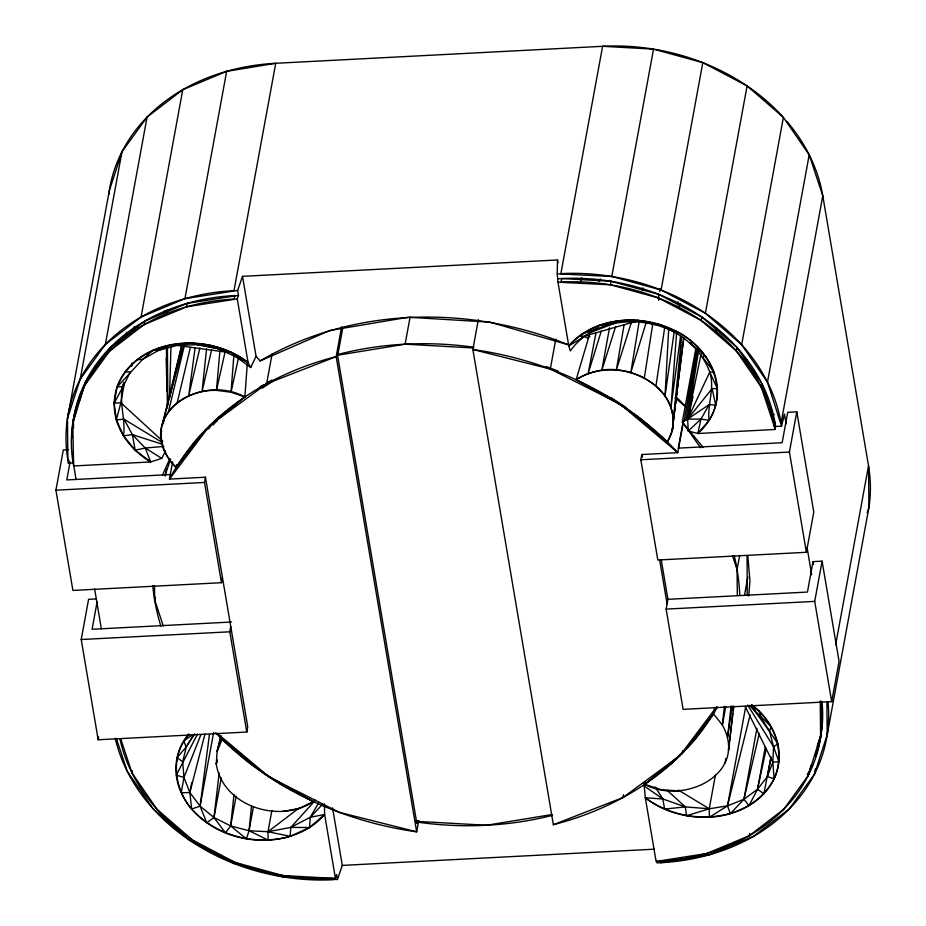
<?xml version="1.0" encoding="UTF-8"?>
<svg xmlns="http://www.w3.org/2000/svg" width="926" height="926" viewBox="0 0 926 926"><rect width="100%" height="100%" fill="white"/><g stroke="black" fill="none" stroke-linecap="round" stroke-linejoin="round"><path stroke-width="1.39" d="M700.669 447.767L682.312 422.071L687.648 419.084L700.959 419.108L709.073 420.346C729.422 388.202 708.378 346.891 676.756 331.543L673.862 331.821C640.375 314.678 593.23 318.579 570.289 350.931L568.772 345.861C594.781 317.549 641.243 312.317 673.862 331.821C689.997 340.814 703.505 354.473 709.721 372.136C715.138 388.283 707.14 403.979 709.073 420.346L697.845 433.495L688.238 431.007L687.648 419.084L698.389 352.019M762.387 384.603A190.108 153.612 10.4 0 1 775.12 423.448L775.629 426.458L774.912 429.49L697.845 433.495A81.476 65.827 10.4 0 0 685.252 336.659A81.476 65.827 10.4 0 0 568.772 345.861L557.984 282.21L557.232 273.83L557.51 259.963L242.519 276.342L237.658 290.451L238.491 295.359L237.276 298.89L248.064 362.541L250.714 367.541L256.062 356.302L242.519 276.342M162.582 444.341L132.349 434.607L123.552 435.857L116.387 419.86L114.187 403.204L123.042 386.582L123.864 382.322C117.579 400.206 125.971 417.719 123.552 435.857L135.219 450.186L150.672 461.947L161.726 458.382L165.546 451.02M169.47 398.411L170.974 346.382M643.917 783.014L645.329 797.807C683.573 826.999 749.794 824.476 774.136 778.731L772.816 762.202L773.569 746.796L769.564 731.424L759.332 714.849M668.665 329.471L665.042 395.911C674.348 409.234 676.42 427.974 667.368 441.945L625.096 407.452L576.134 379.753L589.619 334.147M181.45 346.37L162.941 422.024C157.686 438.311 164.157 455.893 176.114 467.491L195.027 441.389L218.073 417.753L244.858 396.976C198.152 371.164 129.513 419.941 176.114 467.491L206.058 429.236L244.858 396.976L247.3 363.814M315.477 800.133L290.81 827.404L290.139 836.328C255.483 846.04 215.92 836.016 191.659 809.023C173.938 788.639 169.863 755.095 189.17 734.457M233.884 355.052L231.037 392.219L244.858 396.976M676.605 332.816L670.991 407.197L680.552 336.219M318.799 802.587L310.268 817.288L309.469 827.543L290.139 836.328L267.973 831.733L249.036 830.749L230.655 825.911L213.975 817.542L200.085 806.176L189.853 792.517L183.938 777.446L182.7 761.936L186.242 746.958L193.592 734.7M748.729 595.974L749.956 580.752L747.791 555.612M219.96 350.144L216.464 390.355C194.645 389.881 170.916 400.507 162.941 422.024L183.383 345.664M681.652 336.37L673.422 419.131L683.724 337.724M251.478 806.419L249.036 830.749L246.432 838.863L230.655 825.911L234 794.346M682.277 753.718L682.578 750.859M206.579 348.836L202.065 391.501L211.649 349.739M724.375 706.307L722.384 725C749.203 773.939 683.492 805.597 644.67 784.345L645.48 781.59M731.1 705.959L727.535 737.49L732.153 706.144M732.663 713.46L728.496 750.407L733.855 706.202M732.975 710.624L733.461 706.353M219.161 773.036L213.975 817.542L225.469 832.925L230.655 825.911L236.13 796.128M678.897 374.197L672.183 430.96L667.368 441.945L640.016 418.251L609.435 397.404L576.134 379.753C604.227 361.788 645.063 369.243 665.042 395.911L674.302 330.929M679.233 371.361L680.737 358.582M681.073 355.746L681.582 351.486M682.08 347.238L682.416 344.391M683.77 337.805L672.183 430.96C681.27 388.885 629.298 360.457 593.103 372.067M725.208 762.804L725.764 758.498M209.438 734.573L200.085 806.176L206.753 822.728L213.975 817.542L221.279 777.828M195.05 348.303L188.73 395.576L199.854 347.979M677.577 304.677L677.971 301.818M658.594 300.267L658.999 297.408M659.798 291.678L660.192 288.819M655.955 385.98L664.706 327.503M162.837 441.285L120.843 402.764L114.187 403.204L117.093 386.941L142.546 359.45L158.45 350.433L158.89 347.586M164.076 313.439L164.504 310.604M716.087 330.732L716.527 327.873M644.299 378.04L652.749 324.065M176.114 467.491L176.565 464.655M639.148 321.669L630.814 372.588L646.082 322.815M685.911 420.126L697.614 350.329M624.078 324.922L616.346 369.949L631.578 321.75M131.434 366.094L131.932 363.247M138.113 327.63L138.611 324.783M200.977 734.48L183.938 777.446L181.253 792.783L189.853 792.517L204.959 734.098M684.129 421.122L696.861 348.627M124.408 382.866L120.843 402.764L116.387 419.86L124.026 419.154L161.969 442.362M581.065 280.717L581.563 277.881M609.528 327.711L601.807 370.319L615.697 326.357M133.101 331.3L133.876 327.052M725.741 706.561L722.384 725L713.425 713.842L714.617 708.24M756.947 728.287L743.937 799.231L730.336 813.699L727.5 805.863L745.719 706.55M765.316 746.726L757.514 789.288L748.949 805.701L743.937 799.231L759.308 733.346M770.988 756.82L763.904 793.756L757.514 789.288L766.3 748.416M73.142 462.988L68.385 463.243L67.876 460.222L67.459 418.587L109.187 191.242L121.966 151.76L147.06 117.127L182.769 89.695L226.662 71.337L275.728 63.292L602.606 46.3A196.15 158.485 10.4 0 1 652.089 48.904M222.437 577.465L221.476 582.709L72.899 590.429L55.919 490.19L63.304 449.967L68.489 449.7M67.459 418.587L80.238 379.104L121.966 151.76M124.917 372.102L130.45 371.789L123.042 386.582L117.093 386.941C137.569 336.485 208.79 331.832 248.064 362.541A81.476 65.827 10.4 0 0 130.52 365.504A81.476 65.827 10.4 0 0 150.672 461.947L73.605 465.952L72.772 423.055L77.402 407.255M78.571 401.965L79.867 394.858M70.087 461.947L66.788 479.923L170.303 474.54M72.772 423.055L85.805 381.292L110.136 347.725L144.745 321.137L187.272 303.334L238.491 295.359M73.605 461.079L73.177 463.405A190.108 153.612 10.4 0 1 234.197 299.052L234.834 295.544A190.108 153.612 10.4 0 0 145.949 320.442M80.238 379.104L105.344 344.472L147.06 117.127M85.157 384.788L109.488 351.22L110.136 347.725M172.641 461.842L169.47 479.089L205.456 477.214L247.74 726.794L246.779 732.038L98.191 739.77L81.21 639.519L88.595 599.296L96.373 598.902M105.344 344.472L141.053 317.039L182.769 89.695M109.488 351.22L144.097 324.632L144.745 321.137M97.161 601.599L92.091 629.263L231.593 622.006M98.191 739.77L98.7 736.992M141.053 317.039L184.934 298.681L226.662 71.337M144.097 324.632L186.635 306.83L187.272 303.334M165.222 476.057L166.53 468.961M163.289 625.93L154.642 599.863L155.163 597.015M116.329 738.392L127.186 771.161L152.998 808.63L189.298 840.079L233.595 863.345L282.881 876.864L337.446 879.515L336.613 874.595L335.397 878.126L332.318 878.288L282.974 875.545L235.204 862.442L192.272 839.882L157.096 809.405L132.071 773.083L132.499 770.756M213.223 424.941L214.982 422.65L215.503 419.825M221.476 582.709L204.496 482.458L205.456 477.214M191.682 782.586L189.853 792.517L191.659 809.023L200.085 806.176L213.651 732.42M341.648 326.774L336.173 356.614A300.255 242.6 10.4 0 0 169.47 479.089L209.716 425.566L266.63 383.758L272.105 353.917M246.779 732.038L229.798 631.798L230.759 626.555M253.469 806.627L249.036 830.749L268.158 840.137L267.973 831.733L271.874 810.458M342.828 327.63L337.643 355.85L416.862 823.48L417.383 820.656M336.821 355.364L405.113 344.183L410.068 317.213M478.337 319.667L472.862 349.507L553.366 824.707L622.909 797.564L679.823 755.755L716.643 706.793M418.76 820.448L416.665 831.814L339.229 812.322L269.269 777.099L217.274 733.323M683.284 422.707L677.786 452.652L620.27 404.222L550.31 369.011L555.785 339.171M557.232 273.83L611.797 276.48L653.524 49.136L702.799 62.655L747.097 85.921L783.396 117.371L809.208 154.839L822.786 195.791L868.519 465.778A196.15 158.485 10.4 0 1 869.005 506.927M557.984 282.21L610.419 284.803L611.056 281.296L658.826 294.399L701.758 316.958L736.934 347.435L761.959 383.758L775.12 423.448L774.912 429.49M611.056 281.296L561.712 278.552L561.075 282.048A190.108 153.612 10.4 0 1 774.472 426.944L761.322 387.253L736.297 350.931L701.121 320.454L658.189 297.894L658.826 294.399M775.629 426.458L781.567 426.157L767.48 382.183L741.668 344.715L705.38 313.266L661.083 289.988L702.799 62.655M678.619 448.115L782.134 442.721L787.725 412.301L796.8 411.827L813.78 512.066L806.396 552.29L657.819 560.022L640.838 459.771L641.799 454.527L677.786 452.652A300.255 242.6 10.4 0 0 472.862 349.507L550.31 369.011M695.843 348.326L682.312 422.071L703.239 447.501M701.121 320.454L701.758 316.958M678.214 448.497L682.636 424.363M705.38 313.266L747.097 85.921M622.909 797.564L623.429 794.728M667.924 599.319L807.437 592.061L813.016 561.631L822.091 561.156L839.072 661.407L831.687 701.63L683.11 709.351L666.13 609.111L667.924 599.319L661.28 560.045M736.297 350.931L736.934 347.435M741.668 344.715L783.396 117.371M746.726 362.529L747.247 359.682M761.322 387.253L761.959 383.758M767.48 382.183L809.208 154.839M737.327 595.256L737.073 569.571L739.677 555.38M771.532 413.922L772.053 411.086M744.469 595.441L747.861 576.991M715.485 774.738L709.235 808.792L709.42 817.195L727.5 805.863L743.937 799.231L757.514 789.288L767.341 776.671L772.816 762.202L745.21 706.469M806.396 552.29L789.415 452.05L796.8 411.827M751.866 704.686A81.476 65.827 10.4 0 1 759.227 798.27A81.476 65.827 10.4 0 1 645.329 797.807L656.106 861.446L706.758 853.506L749.284 835.703L749.713 833.377M831.687 701.63L814.706 601.379L822.091 561.156M749.284 835.703L783.894 809.116L808.224 775.548L811.083 765.212M835.657 644.809L868.519 465.778L868.935 507.413L827.207 734.758L814.429 774.24L789.334 808.873L753.625 836.305L709.733 854.663L660.666 862.708L657.009 862.893L656.592 860.439M808.224 775.548L821.258 733.786L820.934 702.082M814.429 774.24L815.47 768.557M596.02 332.665L588.126 373.653L601.229 331.184M134.062 329.818L134.606 326.982M770.941 758.22L767.341 776.671L774.136 778.731C785.861 752.676 774.344 720.96 751.461 705.149M131.619 366.14L132.198 363.305M692.984 342.562L689.882 342.701L705.647 356.336L702.128 356.475L713.958 372.02L709.721 372.136L717.395 388.607L712.106 388.584L715.729 405.067L709.108 404.616L687.648 419.084L701.04 354.102M238.595 357.343L231.037 392.219L216.464 390.355L225.273 351.058M679.383 306.413L679.997 303.589M697.845 433.495L700.959 419.108L709.108 404.616M166.807 312.34L167.432 309.515M642.355 290.683L643.003 287.882M217.24 759.864L216.256 764.077C222.934 806.477 279.583 824.152 313.405 801.569L264.442 773.87L222.171 739.388L217.124 751.275L216.256 764.077L217.043 761.334M68.385 463.243L69.033 460.546M163.231 423.876L164.226 419.652M166.9 408.401L167.907 404.176M169.574 397.138L181.612 346.486M177.317 402.324L190.339 347.458M781.567 426.157L784.461 414.049L786.151 424.004M712.106 388.584L687.648 419.084L693.018 396.675M168.532 411.329L184.32 345.803M220.909 735.962L217.124 751.275L221.025 736.066M750.129 714.941L727.5 805.863L709.235 808.792L686.548 815.725L685.344 806.893L667.206 790.399M687.648 419.084L690.194 409.292L687.648 419.084L709.721 372.136M772.816 762.202L778.905 761.704L773.569 746.796L777.875 743.914L769.564 731.424L771.103 726.609L749.551 705.6M79.613 400.426L85.805 381.292M867.176 512.854L868.935 507.413M817.276 746.078L821.258 733.786M337.446 879.515L342.296 865.405L332.561 807.889M165.059 475.258L170.627 459.192M162.444 475.339L169.805 458.717M598.96 281.458L600.198 278.865M197.435 734.11L176.287 775.189L183.938 777.446M594.527 329.725L597.143 328.591L598.636 325.558L615.408 322.931L617.654 320.894L635.236 321.565L637.864 320.35L655.191 324.598L657.981 323.984L676.756 331.543M182.7 761.936L177.132 757.503L186.242 746.958L194.622 733.797M208.605 428.819L211.128 425.347L214.566 422.696M807.194 774.367L808.873 772.053M298.936 808.155L267.973 831.733L290.81 827.404L310.268 817.288L322.503 804.405M688.238 431.007L700.959 419.108M324.413 803.756L324.621 814.475L309.469 827.543L290.81 827.404M644.67 784.345L683.481 752.086L713.425 713.842L694.5 739.932L671.466 763.568L644.67 784.345L661.176 789.67L678.48 790.897M259.234 388.376L261.526 386.617M214.982 422.65L217.286 420.96M262.232 388.144L272.985 381.199M191.971 735.14L183.707 740.985L186.242 746.958M568.772 345.861L581.725 338.152L581.991 334.055L597.143 328.591M260.113 360.92C352.748 306.298 470.258 304.781 568.622 344.877L489.958 322.155L408.331 317.236L329.772 330.489L260.113 360.92L256.062 356.302M137.152 359.601L142.546 359.45L153.056 350.236L158.45 350.433L171.611 344.599L229.254 352.598M578.877 336.52L581.482 335.386M266.283 383.422L271.584 381.211M266.63 383.758L336.173 356.614L416.665 831.814A300.255 242.6 10.4 0 1 215.608 732.767M588.531 333.233L615.408 322.931M581.979 336.798L635.236 321.565M158.45 350.433L177.04 345.398L191.647 343.048L225.111 350.213M163.798 446.459L145.232 448.01L135.219 450.186L132.349 434.607L124.026 419.154M310.268 817.288L324.621 814.475L335.397 878.126M282.384 811.489L298.982 808.502L313.405 801.569L280.103 783.917L249.522 763.07L222.171 739.388M184.934 298.681L237.658 290.451M186.635 306.83L237.276 298.89M552.058 814.533L486.601 825.251L415.531 821.293M678.341 790.052L709.235 808.792L685.344 806.893L664.602 809.081L662.819 798.964L655.191 786.996M558.054 278.738L561.712 278.552A190.108 153.612 10.4 0 1 761.114 382.091M771.451 414.732L774.344 414.582M55.919 490.19L204.496 482.458M640.838 459.771L789.415 452.05M81.21 639.519L229.798 631.798M666.13 609.111L814.706 601.379M342.296 865.405L654.404 849.177M177.04 345.398L196.983 344.692L211.904 345.664L248.064 362.541M196.983 344.692L216.834 348.373L231.106 352.308L235.192 356.174L237.97 356.186M653.524 49.136L602.606 46.3L560.878 273.645A196.15 158.485 10.4 0 1 781.058 423.136L822.786 195.791A196.15 158.485 10.4 0 0 786.787 121.237M405.113 344.183L473.348 347.979M645.329 797.807L662.819 798.964L685.344 806.893M216.834 348.373L225.238 350.074M611.797 276.48L661.083 289.988M610.419 284.803L658.189 297.894M584.098 336.346L587.906 338.268M749.759 705.357L759.1 711.064L761.056 717.071M132.349 434.607L145.232 448.01L161.726 458.382M643.952 785.804L662.819 798.964M235.192 356.174L250.714 367.541M621.705 405.391L625.004 408.135M675.077 397.867L686.131 407.185A300.255 242.6 10.4 0 0 676.269 397.022M751.9 707.082L769.564 731.424M747.699 705.045L773.569 746.796M145.232 448.01L150.672 461.947M732.524 555.855L737.073 569.571M120.727 738.867L132.071 773.083M813.016 561.631L813.491 564.455M807.102 547.694L811.674 574.699M641.799 454.527L642.274 457.351M659.729 560.38L667.09 603.856M557.51 259.963L557.984 262.764M133.031 328.545L133.518 331.381M126.457 332.353L126.931 335.189M73.2 462.514L76.094 479.575M94.637 589.04L101.374 628.847M166.229 358.165L166.935 391.316M166.414 348.234L167.398 405.808M826.883 701.734L827.207 734.758M820.251 701.248L820.61 737.281M154.503 585.591L154.642 599.863M109.187 191.242L109.222 194.113M73.42 419.559L73.501 428.206M167.444 347.875L167.791 401.328M747.085 555.75L747.213 595.499M552.579 815.297A295.73 238.943 10.4 0 1 416.411 821.987M160.858 626.115A295.73 238.943 10.4 0 1 152.732 585.556M208.107 428.483A295.73 238.943 10.4 0 1 214.126 422.337M259.65 387.114A295.73 238.943 10.4 0 1 263.308 384.938M265.762 383.526A295.73 238.943 10.4 0 1 272.012 380.065M337.724 354.508A295.73 238.943 10.4 0 1 473.904 347.25M734.249 555.739A295.73 238.943 10.4 0 1 739.758 595.383M324.621 814.475A81.476 65.827 10.4 0 1 212.818 826.652A81.476 65.827 10.4 0 1 188.719 733.901M332.318 878.288A190.108 153.612 10.4 0 1 119.963 738.89M67.876 460.222A196.15 158.485 10.4 0 1 234 290.637L275.728 63.292A196.15 158.485 10.4 0 0 109.337 190.328M73.189 455.789A190.108 153.612 10.4 0 1 72.841 453.022M71.996 437.79A190.108 153.612 10.4 0 1 72.043 435.035M72.147 432.292A190.108 153.612 10.4 0 1 143.507 321.843M333.788 879.7A196.15 158.485 10.4 0 1 115.241 738.346M820.841 701.051A190.108 153.612 10.4 0 1 659.196 861.296M821.026 735.186A190.108 153.612 10.4 0 1 815.76 755.94M821.987 701.7A190.108 153.612 10.4 0 1 821.651 730.915M827.96 701.653A196.15 158.485 10.4 0 1 660.666 862.708M654.913 49.367A196.15 158.485 10.4 0 1 782.111 115.97M576.134 379.753A58.211 47.029 10.4 0 1 593.103 372.067M717.361 707.163A300.255 242.6 10.4 0 1 553.366 824.707M259.581 388.411A295.73 238.943 10.4 0 1 262.023 386.941M546.178 366.569A295.73 238.943 10.4 0 1 558.366 371.21M611.218 397.867A295.73 238.943 10.4 0 1 625.663 407.347M586.077 335.027A300.255 242.6 10.4 0 1 589.885 336.844M161.552 430.914L160.881 433.727L161.575 430.949"/></g></svg>
